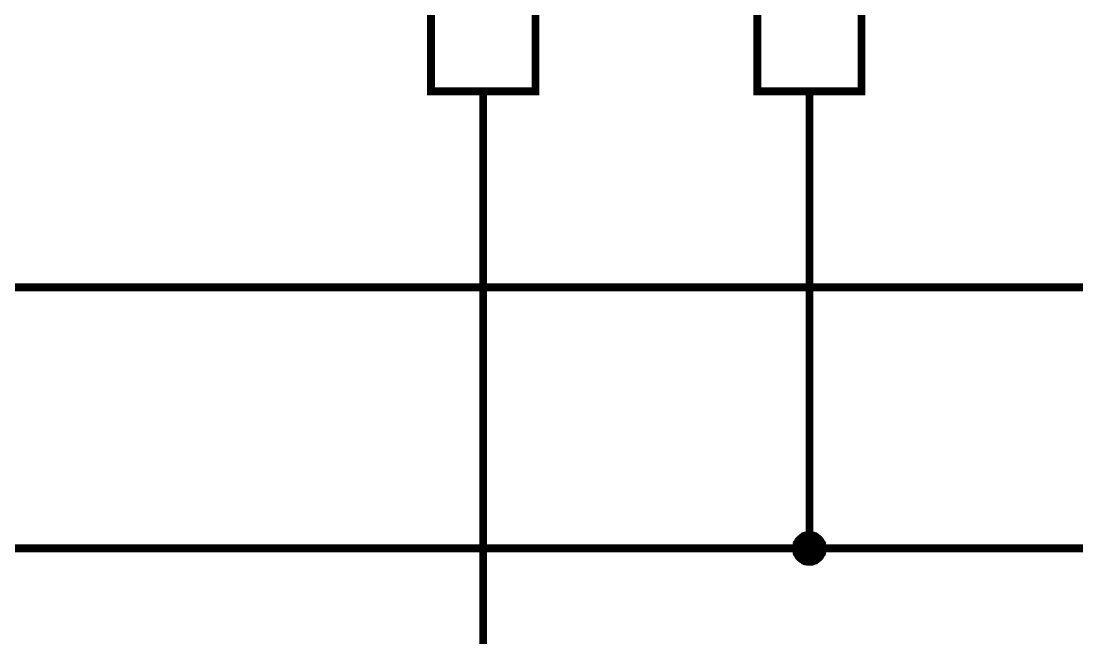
# Model space of a CAD drawing. Extents: x 196 to 1101, y 70 to 664.
# Drawn here: x 486.83 to 527.27, y 372.75 to 396.37 of the extents above; entities that cross this region are included whole.
import ezdxf

# ---------------------------------------------------------------- set-up
doc = ezdxf.new("R2010")
doc.units = 0
doc.header["$MEASUREMENT"] = 0
doc.layers.add('Sheet', color=255, linetype='CONTINUOUS')

msp = doc.modelspace()

# ---------------------------------------------------------------- linework, layer by layer
at = {"layer": 'Sheet', "const_width": 0.3}
for points in [[(659.469, 396.183), (666.97, 396.183), (666.97, 412.182), (611.985, 412.182), (611.985, 386.179), (529.515, 386.179), (464.546, 386.179)], [(659.469, 391.181), (669.47, 391.181), (669.47, 410.675), (606.985, 410.675), (606.985, 376.176), (517.031, 376.176), (464.546, 376.176)], [(504.53, 393.682), (504.53, 391.181)], [(517.031, 393.682), (517.031, 391.181)], [(504.53, 391.181), (504.53, 366.172), (472.046, 366.172), (464.546, 366.172)], [(517.031, 391.181), (517.031, 376.176)], [(516.518, 376.176), (516.518, 376.207), (516.518, 376.222), (516.518, 376.253), (516.534, 376.284), (516.534, 376.3), (516.534, 376.331), (516.549, 376.346), (516.549, 376.378), (516.565, 376.393), (516.58, 376.424), (516.596, 376.44), (516.596, 376.455), (516.611, 376.486), (516.627, 376.502), (516.642, 376.517), (516.658, 376.533), (516.689, 376.548), (516.704, 376.564), (516.72, 376.579), (516.735, 376.595), (516.767, 376.611), (516.782, 376.626), (516.798, 376.642), (516.829, 376.642), (516.844, 376.657), (516.875, 376.657), (516.891, 376.673), (516.922, 376.673), (516.953, 376.688), (516.968, 376.688), (516.999, 376.688), (517.031, 376.688)], [(516.518, 376.176), (516.518, 376.207), (516.518, 376.222), (516.518, 376.253), (516.534, 376.284), (516.534, 376.3), (516.534, 376.331), (516.549, 376.346), (516.549, 376.378), (516.565, 376.393), (516.58, 376.424), (516.596, 376.44), (516.596, 376.455), (516.611, 376.486), (516.627, 376.502), (516.642, 376.517), (516.658, 376.533), (516.689, 376.548), (516.704, 376.564), (516.72, 376.579), (516.735, 376.595), (516.767, 376.611), (516.782, 376.626), (516.798, 376.642), (516.829, 376.642), (516.844, 376.657), (516.875, 376.657), (516.891, 376.673), (516.922, 376.673), (516.953, 376.688), (516.968, 376.688), (516.999, 376.688), (517.031, 376.688)], [(516.518, 376.176), (516.518, 376.207), (516.518, 376.222), (516.518, 376.253), (516.534, 376.284), (516.534, 376.3), (516.534, 376.331), (516.549, 376.346), (516.549, 376.378), (516.565, 376.393), (516.58, 376.424), (516.596, 376.44), (516.596, 376.455), (516.611, 376.486), (516.627, 376.502), (516.642, 376.517), (516.658, 376.533), (516.689, 376.548), (516.704, 376.564), (516.72, 376.579), (516.735, 376.595), (516.767, 376.611), (516.782, 376.626), (516.798, 376.642), (516.829, 376.642), (516.844, 376.657), (516.875, 376.657), (516.891, 376.673), (516.922, 376.673), (516.953, 376.688), (516.968, 376.688), (516.999, 376.688), (517.031, 376.688)], [(516.518, 376.176), (516.518, 376.207), (516.518, 376.222), (516.518, 376.253), (516.534, 376.284), (516.534, 376.3), (516.534, 376.331), (516.549, 376.346), (516.549, 376.378), (516.565, 376.393), (516.58, 376.424), (516.596, 376.44), (516.596, 376.455), (516.611, 376.486), (516.627, 376.502), (516.642, 376.517), (516.658, 376.533), (516.689, 376.548), (516.704, 376.564), (516.72, 376.579), (516.735, 376.595), (516.767, 376.611), (516.782, 376.626), (516.798, 376.642), (516.829, 376.642), (516.844, 376.657), (516.875, 376.657), (516.891, 376.673), (516.922, 376.673), (516.953, 376.688), (516.968, 376.688), (516.999, 376.688), (517.031, 376.688)], [(516.518, 376.176), (516.518, 376.207), (516.518, 376.222), (516.518, 376.253), (516.534, 376.284), (516.534, 376.3), (516.534, 376.331), (516.549, 376.346), (516.549, 376.378), (516.565, 376.393), (516.58, 376.424), (516.596, 376.44), (516.596, 376.455), (516.611, 376.486), (516.627, 376.502), (516.642, 376.517), (516.658, 376.533), (516.689, 376.548), (516.704, 376.564), (516.72, 376.579), (516.735, 376.595), (516.767, 376.611), (516.782, 376.626), (516.798, 376.642), (516.829, 376.642), (516.844, 376.657), (516.875, 376.657), (516.891, 376.673), (516.922, 376.673), (516.953, 376.688), (516.968, 376.688), (516.999, 376.688), (517.031, 376.688)], [(516.518, 376.176), (516.518, 376.207), (516.518, 376.222), (516.518, 376.253), (516.534, 376.284), (516.534, 376.3), (516.534, 376.331), (516.549, 376.346), (516.549, 376.378), (516.565, 376.393), (516.58, 376.424), (516.596, 376.44), (516.596, 376.455), (516.611, 376.486), (516.627, 376.502), (516.642, 376.517), (516.658, 376.533), (516.689, 376.548), (516.704, 376.564), (516.72, 376.579), (516.735, 376.595), (516.767, 376.611), (516.782, 376.626), (516.798, 376.642), (516.829, 376.642), (516.844, 376.657), (516.875, 376.657), (516.891, 376.673), (516.922, 376.673), (516.953, 376.688), (516.968, 376.688), (516.999, 376.688), (517.031, 376.688)], [(516.518, 376.176), (516.518, 376.207), (516.518, 376.222), (516.518, 376.253), (516.534, 376.284), (516.534, 376.3), (516.534, 376.331), (516.549, 376.346), (516.549, 376.378), (516.565, 376.393), (516.58, 376.424), (516.596, 376.44), (516.596, 376.455), (516.611, 376.486), (516.627, 376.502), (516.642, 376.517), (516.658, 376.533), (516.689, 376.548), (516.704, 376.564), (516.72, 376.579), (516.735, 376.595), (516.767, 376.611), (516.782, 376.626), (516.798, 376.642), (516.829, 376.642), (516.844, 376.657), (516.875, 376.657), (516.891, 376.673), (516.922, 376.673), (516.953, 376.688), (516.968, 376.688), (516.999, 376.688), (517.031, 376.688)], [(516.518, 376.176), (516.518, 376.207), (516.518, 376.222), (516.518, 376.253), (516.534, 376.284), (516.534, 376.3), (516.534, 376.331), (516.549, 376.346), (516.549, 376.378), (516.565, 376.393), (516.58, 376.424), (516.596, 376.44), (516.596, 376.455), (516.611, 376.486), (516.627, 376.502), (516.642, 376.517), (516.658, 376.533), (516.689, 376.548), (516.704, 376.564), (516.72, 376.579), (516.735, 376.595), (516.767, 376.611), (516.782, 376.626), (516.798, 376.642), (516.829, 376.642), (516.844, 376.657), (516.875, 376.657), (516.891, 376.673), (516.922, 376.673), (516.953, 376.688), (516.968, 376.688), (516.999, 376.688), (517.031, 376.688)], [(517.031, 376.688), (517.031, 376.688)], [(517.031, 376.688), (517.062, 376.688), (517.077, 376.688), (517.108, 376.688), (517.139, 376.673), (517.155, 376.673), (517.186, 376.657), (517.201, 376.657), (517.232, 376.642), (517.248, 376.642), (517.263, 376.626), (517.295, 376.611), (517.31, 376.595), (517.326, 376.579), (517.341, 376.564), (517.372, 376.548), (517.388, 376.533), (517.403, 376.517), (517.419, 376.502), (517.434, 376.486), (517.45, 376.455), (517.45, 376.44), (517.465, 376.424), (517.481, 376.393), (517.496, 376.378), (517.496, 376.346), (517.512, 376.331), (517.512, 376.3), (517.512, 376.284), (517.527, 376.253), (517.527, 376.222), (517.527, 376.207), (517.527, 376.176)], [(517.031, 376.688), (517.031, 376.688)], [(517.031, 376.688), (517.062, 376.688), (517.077, 376.688), (517.108, 376.688), (517.139, 376.673), (517.155, 376.673), (517.186, 376.657), (517.201, 376.657), (517.232, 376.642), (517.248, 376.642), (517.263, 376.626), (517.295, 376.611), (517.31, 376.595), (517.326, 376.579), (517.341, 376.564), (517.372, 376.548), (517.388, 376.533), (517.403, 376.517), (517.419, 376.502), (517.434, 376.486), (517.45, 376.455), (517.45, 376.44), (517.465, 376.424), (517.481, 376.393), (517.496, 376.378), (517.496, 376.346), (517.512, 376.331), (517.512, 376.3), (517.512, 376.284), (517.527, 376.253), (517.527, 376.222), (517.527, 376.207), (517.527, 376.176)], [(517.031, 376.688), (517.031, 376.688)], [(517.031, 376.688), (517.062, 376.688), (517.077, 376.688), (517.108, 376.688), (517.139, 376.673), (517.155, 376.673), (517.186, 376.657), (517.201, 376.657), (517.232, 376.642), (517.248, 376.642), (517.263, 376.626), (517.295, 376.611), (517.31, 376.595), (517.326, 376.579), (517.341, 376.564), (517.372, 376.548), (517.388, 376.533), (517.403, 376.517), (517.419, 376.502), (517.434, 376.486), (517.45, 376.455), (517.45, 376.44), (517.465, 376.424), (517.481, 376.393), (517.496, 376.378), (517.496, 376.346), (517.512, 376.331), (517.512, 376.3), (517.512, 376.284), (517.527, 376.253), (517.527, 376.222), (517.527, 376.207), (517.527, 376.176)], [(517.031, 376.688), (517.031, 376.688)], [(517.031, 376.688), (517.062, 376.688), (517.077, 376.688), (517.108, 376.688), (517.139, 376.673), (517.155, 376.673), (517.186, 376.657), (517.201, 376.657), (517.232, 376.642), (517.248, 376.642), (517.263, 376.626), (517.295, 376.611), (517.31, 376.595), (517.326, 376.579), (517.341, 376.564), (517.372, 376.548), (517.388, 376.533), (517.403, 376.517), (517.419, 376.502), (517.434, 376.486), (517.45, 376.455), (517.45, 376.44), (517.465, 376.424), (517.481, 376.393), (517.496, 376.378), (517.496, 376.346), (517.512, 376.331), (517.512, 376.3), (517.512, 376.284), (517.527, 376.253), (517.527, 376.222), (517.527, 376.207), (517.527, 376.176)], [(517.031, 376.688), (517.031, 376.688)], [(517.031, 376.688), (517.062, 376.688), (517.077, 376.688), (517.108, 376.688), (517.139, 376.673), (517.155, 376.673), (517.186, 376.657), (517.201, 376.657), (517.232, 376.642), (517.248, 376.642), (517.263, 376.626), (517.295, 376.611), (517.31, 376.595), (517.326, 376.579), (517.341, 376.564), (517.372, 376.548), (517.388, 376.533), (517.403, 376.517), (517.419, 376.502), (517.434, 376.486), (517.45, 376.455), (517.45, 376.44), (517.465, 376.424), (517.481, 376.393), (517.496, 376.378), (517.496, 376.346), (517.512, 376.331), (517.512, 376.3), (517.512, 376.284), (517.527, 376.253), (517.527, 376.222), (517.527, 376.207), (517.527, 376.176)], [(517.031, 376.688), (517.031, 376.688)], [(517.031, 376.688), (517.062, 376.688), (517.077, 376.688), (517.108, 376.688), (517.139, 376.673), (517.155, 376.673), (517.186, 376.657), (517.201, 376.657), (517.232, 376.642), (517.248, 376.642), (517.263, 376.626), (517.295, 376.611), (517.31, 376.595), (517.326, 376.579), (517.341, 376.564), (517.372, 376.548), (517.388, 376.533), (517.403, 376.517), (517.419, 376.502), (517.434, 376.486), (517.45, 376.455), (517.45, 376.44), (517.465, 376.424), (517.481, 376.393), (517.496, 376.378), (517.496, 376.346), (517.512, 376.331), (517.512, 376.3), (517.512, 376.284), (517.527, 376.253), (517.527, 376.222), (517.527, 376.207), (517.527, 376.176)], [(517.031, 376.688), (517.031, 376.688)], [(517.031, 376.688), (517.062, 376.688), (517.077, 376.688), (517.108, 376.688), (517.139, 376.673), (517.155, 376.673), (517.186, 376.657), (517.201, 376.657), (517.232, 376.642), (517.248, 376.642), (517.263, 376.626), (517.295, 376.611), (517.31, 376.595), (517.326, 376.579), (517.341, 376.564), (517.372, 376.548), (517.388, 376.533), (517.403, 376.517), (517.419, 376.502), (517.434, 376.486), (517.45, 376.455), (517.45, 376.44), (517.465, 376.424), (517.481, 376.393), (517.496, 376.378), (517.496, 376.346), (517.512, 376.331), (517.512, 376.3), (517.512, 376.284), (517.527, 376.253), (517.527, 376.222), (517.527, 376.207), (517.527, 376.176)], [(517.031, 376.688), (517.031, 376.688)], [(517.031, 376.688), (517.062, 376.688), (517.077, 376.688), (517.108, 376.688), (517.139, 376.673), (517.155, 376.673), (517.186, 376.657), (517.201, 376.657), (517.232, 376.642), (517.248, 376.642), (517.263, 376.626), (517.295, 376.611), (517.31, 376.595), (517.326, 376.579), (517.341, 376.564), (517.372, 376.548), (517.388, 376.533), (517.403, 376.517), (517.419, 376.502), (517.434, 376.486), (517.45, 376.455), (517.45, 376.44), (517.465, 376.424), (517.481, 376.393), (517.496, 376.378), (517.496, 376.346), (517.512, 376.331), (517.512, 376.3), (517.512, 376.284), (517.527, 376.253), (517.527, 376.222), (517.527, 376.207), (517.527, 376.176)], [(517.031, 375.663), (516.999, 375.663), (516.968, 375.663), (516.953, 375.663), (516.922, 375.679), (516.891, 375.679), (516.875, 375.694), (516.844, 375.694), (516.829, 375.71), (516.798, 375.71), (516.782, 375.725), (516.767, 375.741), (516.735, 375.756), (516.72, 375.772), (516.704, 375.787), (516.689, 375.803), (516.658, 375.818), (516.642, 375.834), (516.627, 375.849), (516.611, 375.865), (516.596, 375.896), (516.596, 375.912), (516.58, 375.927), (516.565, 375.958), (516.549, 375.974), (516.549, 376.005), (516.534, 376.02), (516.534, 376.051), (516.534, 376.067), (516.518, 376.098), (516.518, 376.129), (516.518, 376.145), (516.518, 376.176)], [(516.518, 376.176), (516.518, 376.176)], [(517.031, 375.663), (516.999, 375.663), (516.968, 375.663), (516.953, 375.663), (516.922, 375.679), (516.891, 375.679), (516.875, 375.694), (516.844, 375.694), (516.829, 375.71), (516.798, 375.71), (516.782, 375.725), (516.767, 375.741), (516.735, 375.756), (516.72, 375.772), (516.704, 375.787), (516.689, 375.803), (516.658, 375.818), (516.642, 375.834), (516.627, 375.849), (516.611, 375.865), (516.596, 375.896), (516.596, 375.912), (516.58, 375.927), (516.565, 375.958), (516.549, 375.974), (516.549, 376.005), (516.534, 376.02), (516.534, 376.051), (516.534, 376.067), (516.518, 376.098), (516.518, 376.129), (516.518, 376.145), (516.518, 376.176)], [(516.518, 376.176), (516.518, 376.176)], [(517.031, 375.663), (516.999, 375.663), (516.968, 375.663), (516.953, 375.663), (516.922, 375.679), (516.891, 375.679), (516.875, 375.694), (516.844, 375.694), (516.829, 375.71), (516.798, 375.71), (516.782, 375.725), (516.767, 375.741), (516.735, 375.756), (516.72, 375.772), (516.704, 375.787), (516.689, 375.803), (516.658, 375.818), (516.642, 375.834), (516.627, 375.849), (516.611, 375.865), (516.596, 375.896), (516.596, 375.912), (516.58, 375.927), (516.565, 375.958), (516.549, 375.974), (516.549, 376.005), (516.534, 376.02), (516.534, 376.051), (516.534, 376.067), (516.518, 376.098), (516.518, 376.129), (516.518, 376.145), (516.518, 376.176)], [(516.518, 376.176), (516.518, 376.176)], [(517.031, 375.663), (516.999, 375.663), (516.968, 375.663), (516.953, 375.663), (516.922, 375.679), (516.891, 375.679), (516.875, 375.694), (516.844, 375.694), (516.829, 375.71), (516.798, 375.71), (516.782, 375.725), (516.767, 375.741), (516.735, 375.756), (516.72, 375.772), (516.704, 375.787), (516.689, 375.803), (516.658, 375.818), (516.642, 375.834), (516.627, 375.849), (516.611, 375.865), (516.596, 375.896), (516.596, 375.912), (516.58, 375.927), (516.565, 375.958), (516.549, 375.974), (516.549, 376.005), (516.534, 376.02), (516.534, 376.051), (516.534, 376.067), (516.518, 376.098), (516.518, 376.129), (516.518, 376.145), (516.518, 376.176)], [(516.518, 376.176), (516.518, 376.176)], [(517.031, 375.663), (516.999, 375.663), (516.968, 375.663), (516.953, 375.663), (516.922, 375.679), (516.891, 375.679), (516.875, 375.694), (516.844, 375.694), (516.829, 375.71), (516.798, 375.71), (516.782, 375.725), (516.767, 375.741), (516.735, 375.756), (516.72, 375.772), (516.704, 375.787), (516.689, 375.803), (516.658, 375.818), (516.642, 375.834), (516.627, 375.849), (516.611, 375.865), (516.596, 375.896), (516.596, 375.912), (516.58, 375.927), (516.565, 375.958), (516.549, 375.974), (516.549, 376.005), (516.534, 376.02), (516.534, 376.051), (516.534, 376.067), (516.518, 376.098), (516.518, 376.129), (516.518, 376.145), (516.518, 376.176)], [(516.518, 376.176), (516.518, 376.176)], [(517.031, 375.663), (516.999, 375.663), (516.968, 375.663), (516.953, 375.663), (516.922, 375.679), (516.891, 375.679), (516.875, 375.694), (516.844, 375.694), (516.829, 375.71), (516.798, 375.71), (516.782, 375.725), (516.767, 375.741), (516.735, 375.756), (516.72, 375.772), (516.704, 375.787), (516.689, 375.803), (516.658, 375.818), (516.642, 375.834), (516.627, 375.849), (516.611, 375.865), (516.596, 375.896), (516.596, 375.912), (516.58, 375.927), (516.565, 375.958), (516.549, 375.974), (516.549, 376.005), (516.534, 376.02), (516.534, 376.051), (516.534, 376.067), (516.518, 376.098), (516.518, 376.129), (516.518, 376.145), (516.518, 376.176)], [(516.518, 376.176), (516.518, 376.176)], [(517.031, 375.663), (516.999, 375.663), (516.968, 375.663), (516.953, 375.663), (516.922, 375.679), (516.891, 375.679), (516.875, 375.694), (516.844, 375.694), (516.829, 375.71), (516.798, 375.71), (516.782, 375.725), (516.767, 375.741), (516.735, 375.756), (516.72, 375.772), (516.704, 375.787), (516.689, 375.803), (516.658, 375.818), (516.642, 375.834), (516.627, 375.849), (516.611, 375.865), (516.596, 375.896), (516.596, 375.912), (516.58, 375.927), (516.565, 375.958), (516.549, 375.974), (516.549, 376.005), (516.534, 376.02), (516.534, 376.051), (516.534, 376.067), (516.518, 376.098), (516.518, 376.129), (516.518, 376.145), (516.518, 376.176)], [(516.518, 376.176), (516.518, 376.176)], [(517.031, 375.663), (516.999, 375.663), (516.968, 375.663), (516.953, 375.663), (516.922, 375.679), (516.891, 375.679), (516.875, 375.694), (516.844, 375.694), (516.829, 375.71), (516.798, 375.71), (516.782, 375.725), (516.767, 375.741), (516.735, 375.756), (516.72, 375.772), (516.704, 375.787), (516.689, 375.803), (516.658, 375.818), (516.642, 375.834), (516.627, 375.849), (516.611, 375.865), (516.596, 375.896), (516.596, 375.912), (516.58, 375.927), (516.565, 375.958), (516.549, 375.974), (516.549, 376.005), (516.534, 376.02), (516.534, 376.051), (516.534, 376.067), (516.518, 376.098), (516.518, 376.129), (516.518, 376.145), (516.518, 376.176)], [(516.518, 376.176), (516.518, 376.176)], [(517.527, 376.176), (517.527, 376.145), (517.527, 376.129), (517.527, 376.098), (517.512, 376.067), (517.512, 376.051), (517.512, 376.02), (517.496, 376.005), (517.496, 375.974), (517.481, 375.958), (517.465, 375.927), (517.45, 375.912), (517.45, 375.896), (517.434, 375.865), (517.419, 375.849), (517.403, 375.834), (517.388, 375.818), (517.372, 375.803), (517.341, 375.787), (517.326, 375.772), (517.31, 375.756), (517.295, 375.741), (517.263, 375.725), (517.248, 375.71), (517.232, 375.71), (517.201, 375.694), (517.186, 375.694), (517.155, 375.679), (517.139, 375.679), (517.108, 375.663), (517.077, 375.663), (517.062, 375.663), (517.031, 375.663)], [(517.527, 376.176), (517.527, 376.145), (517.527, 376.129), (517.527, 376.098), (517.512, 376.067), (517.512, 376.051), (517.512, 376.02), (517.496, 376.005), (517.496, 375.974), (517.481, 375.958), (517.465, 375.927), (517.45, 375.912), (517.45, 375.896), (517.434, 375.865), (517.419, 375.849), (517.403, 375.834), (517.388, 375.818), (517.372, 375.803), (517.341, 375.787), (517.326, 375.772), (517.31, 375.756), (517.295, 375.741), (517.263, 375.725), (517.248, 375.71), (517.232, 375.71), (517.201, 375.694), (517.186, 375.694), (517.155, 375.679), (517.139, 375.679), (517.108, 375.663), (517.077, 375.663), (517.062, 375.663), (517.031, 375.663)], [(517.527, 376.176), (517.527, 376.145), (517.527, 376.129), (517.527, 376.098), (517.512, 376.067), (517.512, 376.051), (517.512, 376.02), (517.496, 376.005), (517.496, 375.974), (517.481, 375.958), (517.465, 375.927), (517.45, 375.912), (517.45, 375.896), (517.434, 375.865), (517.419, 375.849), (517.403, 375.834), (517.388, 375.818), (517.372, 375.803), (517.341, 375.787), (517.326, 375.772), (517.31, 375.756), (517.295, 375.741), (517.263, 375.725), (517.248, 375.71), (517.232, 375.71), (517.201, 375.694), (517.186, 375.694), (517.155, 375.679), (517.139, 375.679), (517.108, 375.663), (517.077, 375.663), (517.062, 375.663), (517.031, 375.663)], [(517.527, 376.176), (517.527, 376.145), (517.527, 376.129), (517.527, 376.098), (517.512, 376.067), (517.512, 376.051), (517.512, 376.02), (517.496, 376.005), (517.496, 375.974), (517.481, 375.958), (517.465, 375.927), (517.45, 375.912), (517.45, 375.896), (517.434, 375.865), (517.419, 375.849), (517.403, 375.834), (517.388, 375.818), (517.372, 375.803), (517.341, 375.787), (517.326, 375.772), (517.31, 375.756), (517.295, 375.741), (517.263, 375.725), (517.248, 375.71), (517.232, 375.71), (517.201, 375.694), (517.186, 375.694), (517.155, 375.679), (517.139, 375.679), (517.108, 375.663), (517.077, 375.663), (517.062, 375.663), (517.031, 375.663)], [(517.527, 376.176), (517.527, 376.145), (517.527, 376.129), (517.527, 376.098), (517.512, 376.067), (517.512, 376.051), (517.512, 376.02), (517.496, 376.005), (517.496, 375.974), (517.481, 375.958), (517.465, 375.927), (517.45, 375.912), (517.45, 375.896), (517.434, 375.865), (517.419, 375.849), (517.403, 375.834), (517.388, 375.818), (517.372, 375.803), (517.341, 375.787), (517.326, 375.772), (517.31, 375.756), (517.295, 375.741), (517.263, 375.725), (517.248, 375.71), (517.232, 375.71), (517.201, 375.694), (517.186, 375.694), (517.155, 375.679), (517.139, 375.679), (517.108, 375.663), (517.077, 375.663), (517.062, 375.663), (517.031, 375.663)], [(517.527, 376.176), (517.527, 376.145), (517.527, 376.129), (517.527, 376.098), (517.512, 376.067), (517.512, 376.051), (517.512, 376.02), (517.496, 376.005), (517.496, 375.974), (517.481, 375.958), (517.465, 375.927), (517.45, 375.912), (517.45, 375.896), (517.434, 375.865), (517.419, 375.849), (517.403, 375.834), (517.388, 375.818), (517.372, 375.803), (517.341, 375.787), (517.326, 375.772), (517.31, 375.756), (517.295, 375.741), (517.263, 375.725), (517.248, 375.71), (517.232, 375.71), (517.201, 375.694), (517.186, 375.694), (517.155, 375.679), (517.139, 375.679), (517.108, 375.663), (517.077, 375.663), (517.062, 375.663), (517.031, 375.663)], [(517.527, 376.176), (517.527, 376.145), (517.527, 376.129), (517.527, 376.098), (517.512, 376.067), (517.512, 376.051), (517.512, 376.02), (517.496, 376.005), (517.496, 375.974), (517.481, 375.958), (517.465, 375.927), (517.45, 375.912), (517.45, 375.896), (517.434, 375.865), (517.419, 375.849), (517.403, 375.834), (517.388, 375.818), (517.372, 375.803), (517.341, 375.787), (517.326, 375.772), (517.31, 375.756), (517.295, 375.741), (517.263, 375.725), (517.248, 375.71), (517.232, 375.71), (517.201, 375.694), (517.186, 375.694), (517.155, 375.679), (517.139, 375.679), (517.108, 375.663), (517.077, 375.663), (517.062, 375.663), (517.031, 375.663)], [(517.527, 376.176), (517.527, 376.145), (517.527, 376.129), (517.527, 376.098), (517.512, 376.067), (517.512, 376.051), (517.512, 376.02), (517.496, 376.005), (517.496, 375.974), (517.481, 375.958), (517.465, 375.927), (517.45, 375.912), (517.45, 375.896), (517.434, 375.865), (517.419, 375.849), (517.403, 375.834), (517.388, 375.818), (517.372, 375.803), (517.341, 375.787), (517.326, 375.772), (517.31, 375.756), (517.295, 375.741), (517.263, 375.725), (517.248, 375.71), (517.232, 375.71), (517.201, 375.694), (517.186, 375.694), (517.155, 375.679), (517.139, 375.679), (517.108, 375.663), (517.077, 375.663), (517.062, 375.663), (517.031, 375.663)], [(517.527, 376.176), (517.527, 376.176), (517.527, 376.176), (517.527, 376.176), (517.527, 376.176), (517.527, 376.176), (517.527, 376.176), (517.527, 376.176), (517.527, 376.176), (517.527, 376.176), (517.527, 376.176), (517.527, 376.176), (517.527, 376.176), (517.527, 376.176), (517.527, 376.176), (517.527, 376.176), (517.527, 376.176), (517.527, 376.176), (517.527, 376.176), (517.527, 376.176), (517.527, 376.176), (517.527, 376.176), (517.527, 376.176), (517.527, 376.176), (517.527, 376.176), (517.527, 376.176), (517.527, 376.176), (517.527, 376.176), (517.527, 376.176), (517.527, 376.176), (517.527, 376.176), (517.527, 376.176), (517.527, 376.176)], [(517.527, 376.176), (517.527, 376.176)], [(517.527, 376.176), (517.527, 376.176), (517.527, 376.176), (517.527, 376.176), (517.527, 376.176), (517.527, 376.176), (517.527, 376.176), (517.527, 376.176), (517.527, 376.176), (517.527, 376.176), (517.527, 376.176), (517.527, 376.176), (517.527, 376.176), (517.527, 376.176), (517.527, 376.176), (517.527, 376.176), (517.527, 376.176), (517.527, 376.176), (517.527, 376.176), (517.527, 376.176), (517.527, 376.176), (517.527, 376.176), (517.527, 376.176), (517.527, 376.176), (517.527, 376.176), (517.527, 376.176), (517.527, 376.176), (517.527, 376.176), (517.527, 376.176), (517.527, 376.176), (517.527, 376.176), (517.527, 376.176), (517.527, 376.176)], [(517.527, 376.176), (517.527, 376.176)], [(517.527, 376.176), (517.527, 376.176), (517.527, 376.176), (517.527, 376.176), (517.527, 376.176), (517.527, 376.176), (517.527, 376.176), (517.527, 376.176), (517.527, 376.176), (517.527, 376.176), (517.527, 376.176), (517.527, 376.176), (517.527, 376.176), (517.527, 376.176), (517.527, 376.176), (517.527, 376.176), (517.527, 376.176), (517.527, 376.176), (517.527, 376.176), (517.527, 376.176), (517.527, 376.176), (517.527, 376.176), (517.527, 376.176), (517.527, 376.176), (517.527, 376.176), (517.527, 376.176), (517.527, 376.176), (517.527, 376.176), (517.527, 376.176), (517.527, 376.176), (517.527, 376.176), (517.527, 376.176), (517.527, 376.176)], [(517.527, 376.176), (517.527, 376.176)], [(517.527, 376.176), (517.527, 376.176), (517.527, 376.176), (517.527, 376.176), (517.527, 376.176), (517.527, 376.176), (517.527, 376.176), (517.527, 376.176), (517.527, 376.176), (517.527, 376.176), (517.527, 376.176), (517.527, 376.176), (517.527, 376.176), (517.527, 376.176), (517.527, 376.176), (517.527, 376.176), (517.527, 376.176), (517.527, 376.176), (517.527, 376.176), (517.527, 376.176), (517.527, 376.176), (517.527, 376.176), (517.527, 376.176), (517.527, 376.176), (517.527, 376.176), (517.527, 376.176), (517.527, 376.176), (517.527, 376.176), (517.527, 376.176), (517.527, 376.176), (517.527, 376.176), (517.527, 376.176), (517.527, 376.176)], [(517.527, 376.176), (517.527, 376.176)], [(517.527, 376.176), (517.527, 376.176), (517.527, 376.176), (517.527, 376.176), (517.527, 376.176), (517.527, 376.176), (517.527, 376.176), (517.527, 376.176), (517.527, 376.176), (517.527, 376.176), (517.527, 376.176), (517.527, 376.176), (517.527, 376.176), (517.527, 376.176), (517.527, 376.176), (517.527, 376.176), (517.527, 376.176), (517.527, 376.176), (517.527, 376.176), (517.527, 376.176), (517.527, 376.176), (517.527, 376.176), (517.527, 376.176), (517.527, 376.176), (517.527, 376.176), (517.527, 376.176), (517.527, 376.176), (517.527, 376.176), (517.527, 376.176), (517.527, 376.176), (517.527, 376.176), (517.527, 376.176), (517.527, 376.176)], [(517.527, 376.176), (517.527, 376.176)], [(517.527, 376.176), (517.527, 376.176), (517.527, 376.176), (517.527, 376.176), (517.527, 376.176), (517.527, 376.176), (517.527, 376.176), (517.527, 376.176), (517.527, 376.176), (517.527, 376.176), (517.527, 376.176), (517.527, 376.176), (517.527, 376.176), (517.527, 376.176), (517.527, 376.176), (517.527, 376.176), (517.527, 376.176), (517.527, 376.176), (517.527, 376.176), (517.527, 376.176), (517.527, 376.176), (517.527, 376.176), (517.527, 376.176), (517.527, 376.176), (517.527, 376.176), (517.527, 376.176), (517.527, 376.176), (517.527, 376.176), (517.527, 376.176), (517.527, 376.176), (517.527, 376.176), (517.527, 376.176), (517.527, 376.176)], [(517.527, 376.176), (517.527, 376.176)], [(517.527, 376.176), (517.527, 376.176), (517.527, 376.176), (517.527, 376.176), (517.527, 376.176), (517.527, 376.176), (517.527, 376.176), (517.527, 376.176), (517.527, 376.176), (517.527, 376.176), (517.527, 376.176), (517.527, 376.176), (517.527, 376.176), (517.527, 376.176), (517.527, 376.176), (517.527, 376.176), (517.527, 376.176), (517.527, 376.176), (517.527, 376.176), (517.527, 376.176), (517.527, 376.176), (517.527, 376.176), (517.527, 376.176), (517.527, 376.176), (517.527, 376.176), (517.527, 376.176), (517.527, 376.176), (517.527, 376.176), (517.527, 376.176), (517.527, 376.176), (517.527, 376.176), (517.527, 376.176), (517.527, 376.176)], [(517.527, 376.176), (517.527, 376.176)], [(517.527, 376.176), (517.527, 376.176), (517.527, 376.176), (517.527, 376.176), (517.527, 376.176), (517.527, 376.176), (517.527, 376.176), (517.527, 376.176), (517.527, 376.176), (517.527, 376.176), (517.527, 376.176), (517.527, 376.176), (517.527, 376.176), (517.527, 376.176), (517.527, 376.176), (517.527, 376.176), (517.527, 376.176), (517.527, 376.176), (517.527, 376.176), (517.527, 376.176), (517.527, 376.176), (517.527, 376.176), (517.527, 376.176), (517.527, 376.176), (517.527, 376.176), (517.527, 376.176), (517.527, 376.176), (517.527, 376.176), (517.527, 376.176), (517.527, 376.176), (517.527, 376.176), (517.527, 376.176), (517.527, 376.176)], [(517.527, 376.176), (517.527, 376.176)]]:
    msp.add_lwpolyline(points, dxfattribs=at)
for points in [[(502.527, 403.67), (506.534, 403.67), (506.534, 393.682), (502.527, 393.682), (502.527, 403.67)], [(515.027, 403.67), (519.018, 403.67), (519.018, 393.682), (515.027, 393.682), (515.027, 403.67)]]:
    msp.add_lwpolyline(points, close=True, dxfattribs=at)
at = {"layer": 'Sheet', "const_width": 0.508}
msp.add_lwpolyline([(516.682, 376.183, 1), (517.19, 376.183, 1)], format="xyb", close=True, dxfattribs=at)

doc.saveas('drawing.dxf')
